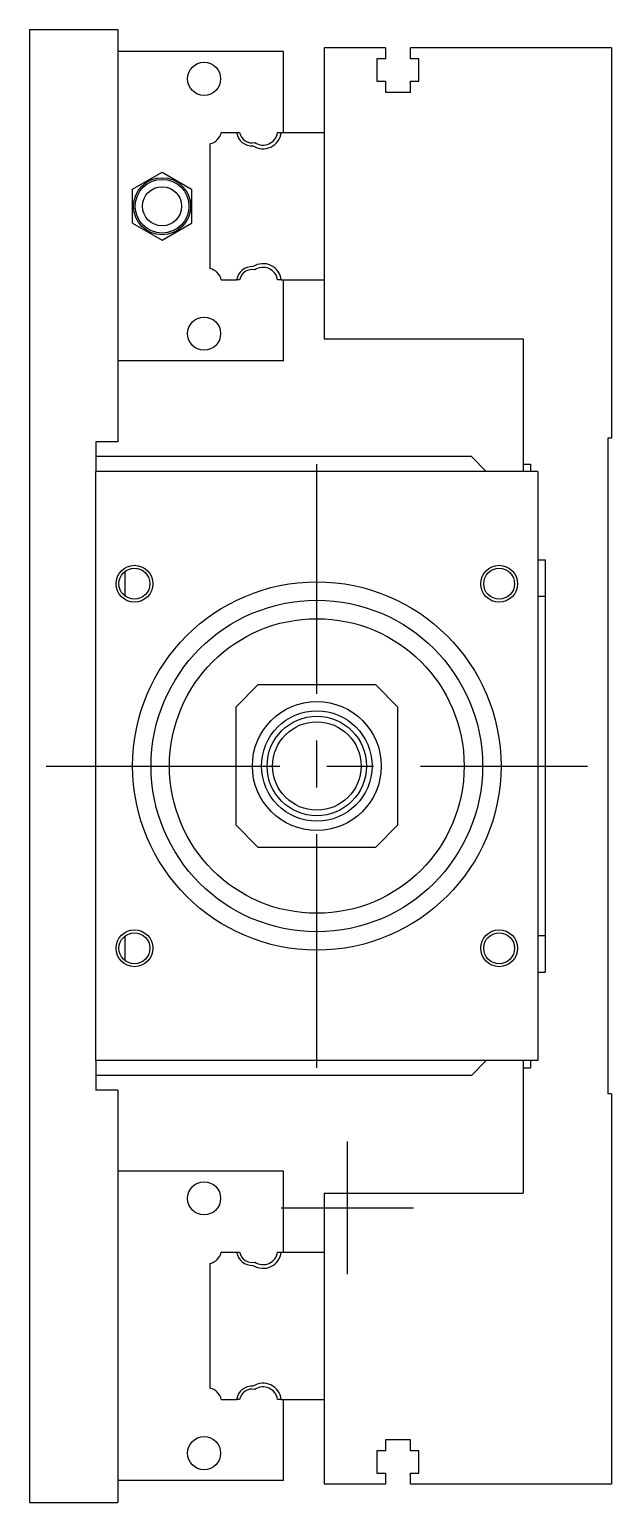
# Model space of a CAD drawing. Extents: x -20 to 926, y -276 to 102.
# Drawn here: x 846.9 to 925.9, y -100 to 100 of the extents above; entities that cross this region are included whole.
import ezdxf

# ---------------------------------------------------------------- set-up
doc = ezdxf.new("R2010")
doc.units = 0
doc.linetypes.add('CENTER', pattern=[50.8, 31.75, -6.35, 6.35, -6.35])
doc.layers.get('0').update_dxf_attribs({"linetype": 'CONTINUOUS'})
doc.layers.add('CENTER', color=1, linetype='CENTER')

msp = doc.modelspace()

# ---------------------------------------------------------------- linework, layer by layer
at = {"color": 7, "linetype": 'CONTINUOUS'}
for p, q in [((846.86, 100), (858.86, 100)), ((846.86, 100), (846.86, -100)), ((858.86, 100), (858.86, 44)), ((881.36, 97), (858.86, 97)), ((881.36, 86), (881.36, 97)), ((886.86, 97.5), (886.86, 86)), ((895.16, 97.5), (886.86, 97.5)), ((895.16, 96), (894.01, 96)), ((894.01, 96), (894.01, 93)), ((895.16, 97.5), (895.16, 96)), ((898.56, 96), (898.56, 97.5)), ((925.86, 97.5), (898.56, 97.5)), ((899.71, 96), (898.56, 96)), ((899.71, 93), (899.71, 96)), ((925.86, 97.5), (925.86, 44.5)), ((894.01, 93), (895.16, 93)), ((895.16, 93), (895.16, 91.5)), ((898.56, 91.5), (898.56, 93)), ((898.56, 93), (899.71, 93)), ((895.16, 91.5), (898.56, 91.5)), ((872.899608, 86), (874.98154, 86)), ((874.98154, 86), (875.38668, 86)), ((880.537372, 86), (881.041934, 86)), ((881.041934, 86), (886.86, 86)), ((886.86, 86), (886.86, 66)), ((886.86, 86), (886.86, 66)), ((871.36, 84.460392), (871.36, 67.539608)), ((860.860002, 78.309401), (864.860002, 80.618802)), ((864.860002, 80.618802), (868.860002, 78.309401)), ((860.860002, 73.690599), (860.860002, 78.309401)), ((868.860002, 78.309401), (868.860002, 73.690599)), ((860.860002, 73.690599), (864.860002, 71.381198)), ((864.860002, 71.381198), (868.860002, 73.690599)), ((872.899608, 66), (874.98154, 66)), ((875.38668, 66), (874.98154, 66)), ((881.041934, 66), (880.537372, 66)), ((881.041934, 66), (886.86, 66)), ((881.36, 55), (881.36, 66)), ((886.86, 66), (886.86, 58)), ((886.86, 58), (913.86, 58)), ((913.86, 58), (913.86, 41)), ((881.36, 55), (858.86, 55)), ((858.86, 44), (855.86, 44)), ((855.86, 44), (855.86, 40)), ((925.86, 44.5), (925.36, 44.5)), ((925.36, 44.5), (925.36, -44.5)), ((906.86, 42), (855.86, 42)), ((908.86, 40), (906.86, 42)), ((855.86, -40), (855.86, 40)), ((915.86, 40), (855.86, 40)), ((913.86, 41), (914.86, 41)), ((913.86, 41), (913.86, 40)), ((914.86, 41), (914.86, 40)), ((915.86, 40), (915.86, -40)), ((915.86, 28), (916.86, 28)), ((916.86, 28), (916.86, -28)), ((859.86, 23.06222), (859.86, 26.435254)), ((916.86, 23), (915.86, 23)), ((877.86, 11), (874.86, 8)), ((893.86, 11), (877.86, 11)), ((896.86, 8), (893.86, 11)), ((874.86, 8), (874.86, -8)), ((896.86, -8), (896.86, 8)), ((874.86, -8), (877.86, -11)), ((893.86, -11), (896.86, -8)), ((877.86, -11), (893.86, -11)), ((859.86, -26.435254), (859.86, -23.06222)), ((915.86, -23), (916.86, -23)), ((915.86, -28), (916.86, -28)), ((855.86, -40), (855.86, -44)), ((915.86, -40), (855.86, -40)), ((906.86, -42), (908.86, -40)), ((913.86, -40), (913.86, -41)), ((914.86, -40), (914.86, -41)), ((906.86, -42), (855.86, -42)), ((913.86, -41), (913.86, -58)), ((913.86, -41), (914.86, -41)), ((858.86, -44), (855.86, -44)), ((858.86, -44), (858.86, -100)), ((925.86, -44.5), (925.36, -44.5)), ((925.86, -44.5), (925.86, -97.5)), ((881.36, -55), (858.86, -55)), ((881.36, -66), (881.36, -55)), ((886.86, -58), (886.86, -66)), ((886.86, -58), (913.86, -58)), ((871.36, -67.539608), (871.36, -84.460392)), ((872.899608, -66), (874.98154, -66)), ((874.98154, -66), (875.38668, -66)), ((880.537372, -66), (881.041934, -66)), ((881.041934, -66), (886.86, -66)), ((886.86, -66), (886.86, -86)), ((886.86, -66), (886.86, -86)), ((872.899608, -86), (874.98154, -86)), ((875.38668, -86), (874.98154, -86)), ((881.041934, -86), (880.537372, -86)), ((881.041934, -86), (886.86, -86)), ((881.36, -97), (881.36, -86)), ((886.86, -86), (886.86, -97.5)), ((898.56, -91.5), (895.16, -91.5)), ((895.16, -91.5), (895.16, -93)), ((898.56, -93), (898.56, -91.5)), ((895.16, -93), (894.01, -93)), ((894.01, -93), (894.01, -96)), ((899.71, -93), (898.56, -93)), ((899.71, -96), (899.71, -93)), ((881.36, -97), (858.86, -97)), ((895.16, -97.5), (886.86, -97.5)), ((894.01, -96), (895.16, -96)), ((895.16, -96), (895.16, -97.5)), ((898.56, -97.5), (898.56, -96)), ((898.56, -96), (899.71, -96)), ((925.86, -97.5), (898.56, -97.5)), ((846.86, -100), (858.86, -100))]:
    msp.add_line(p, q, dxfattribs=at)
for centre, radius in [((870.560002, 93.300001), 2.25), ((864.860002, 76), 3.875), ((864.860002, 76), 3.643013), ((864.860002, 76), 2.65), ((870.560002, 58.699999), 2.25), ((861.111262, 24.748738), 2.1), ((910.608738, 24.748738), 2.1), ((885.86, 0), 25), ((885.86, 0), 22.5), ((885.86, 0), 20), ((885.86, 0), 8.75), ((885.86, 0), 7.5), ((885.86, 0), 6.75), ((885.86, 0), 6), ((861.111262, -24.748738), 2.1), ((910.608738, -24.748738), 2.1), ((870.560002, -58.699999), 2.25), ((870.560002, -93.300001), 2.25)]:
    msp.add_circle(centre, radius, dxfattribs=at)
at = {"color": 3, "linetype": 'CONTINUOUS'}
for centre in [(861.111262, 24.748738), (910.608738, 24.748738), (861.111262, -24.748738), (910.608738, -24.748738)]:
    msp.add_circle(centre, 2.5, dxfattribs=at)
at = {"color": 7, "linetype": 'CONTINUOUS'}
for centre, radius, start, end in [((870.86, 86.5), 2.1, 283.774147, 346.225853), ((877.06, 86.3), 2.1, 188.213211, 273.73141), ((877.06, 86.3), 1.7, 190.164249, 282.916417), ((878.56, 86.3), 2.5, 236.952555, 353.107897), ((878.56, 86.3), 2, 235.944202, 351.373073), ((878.56, 65.7), 2.5, 6.892103, 123.047445), ((870.86, 65.5), 2.1, 13.774147, 76.225853), ((877.06, 65.7), 2.1, 86.26859, 171.786789), ((877.06, 65.7), 1.7, 77.083583, 169.835751), ((878.56, 65.7), 2, 8.626927, 124.055798), ((870.86, -65.5), 2.1, 283.774147, 346.225853), ((877.06, -65.7), 2.1, 188.213211, 273.73141), ((877.06, -65.7), 1.7, 190.164249, 282.916417), ((878.56, -65.7), 2.5, 236.952555, 353.107897), ((878.56, -65.7), 2, 235.944202, 351.373073), ((878.56, -86.3), 2.5, 6.892103, 123.047445), ((870.86, -86.5), 2.1, 13.774147, 76.225853), ((877.06, -86.3), 2.1, 86.26859, 171.786789), ((877.06, -86.3), 1.7, 77.083583, 169.835751), ((878.56, -86.3), 2, 8.626927, 124.055798)]:
    msp.add_arc(centre, radius, start, end, dxfattribs=at)
at = {"layer": 'CENTER', "color": 1, "linetype": 'CENTER'}
for p, q in [((885.86, -41), (885.86, 41)), ((849.11, 0), (922.61, 0)), ((890, -51), (890, -69)), ((881, -60), (899, -60))]:
    msp.add_line(p, q, dxfattribs=at)

doc.saveas('drawing.dxf')
